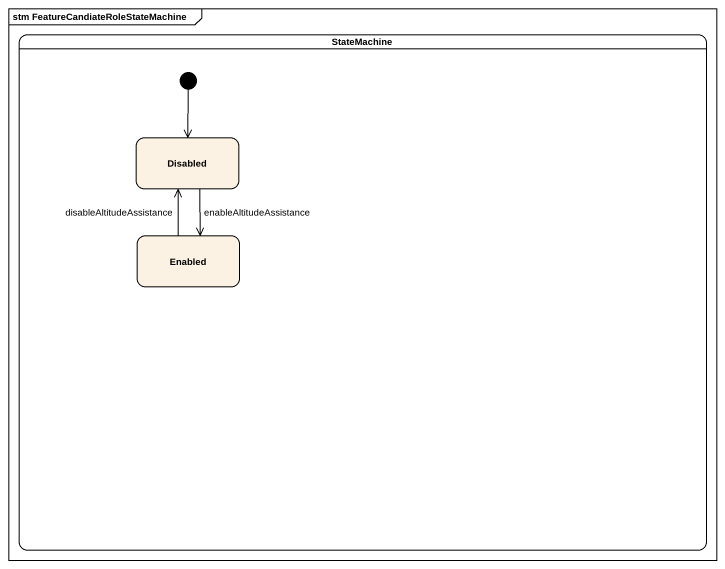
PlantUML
@startuml
mainframe stm FeatureCandiateRoleStateMachine
hide empty description
state StateMachine {
  state Disabled
  state Enabled
  [*] --> Disabled
}
Disabled --> Enabled : enableAltitudeAssistance
Enabled -up-> Disabled : disableAltitudeAssistance
@enduml
